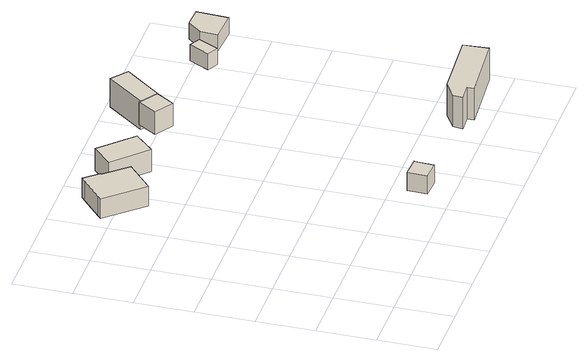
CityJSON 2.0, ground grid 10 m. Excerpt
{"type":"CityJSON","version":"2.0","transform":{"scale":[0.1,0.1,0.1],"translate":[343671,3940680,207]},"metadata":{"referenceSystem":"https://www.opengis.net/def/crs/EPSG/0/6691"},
"CityObjects":{
"building1":{"type":"Building","attributes":{"measuredHeight":4.1,"BuildingIDAttribute.prefecture":"14","BuildingIDAttribute.city":"14151","BuildingDetailAttribute.surveyYear":2015,"BuildingLandSlideRiskAttribute.description":"1","BuildingLandSlideRiskAttribute.areaType":"1"},"geometry":[{"type":"Solid","lod":"1","boundaries":[[[[0,1,2,3,4,5,6,7]],[[6,8,9,7]],[[5,10,8,6]],[[4,11,10,5]],[[3,12,11,4]],[[2,13,12,3]],[[1,14,13,2]],[[0,15,14,1]],[[7,9,15,0]],[[8,10,11,12,13,14,15,9]]]]}]},
"building2":{"type":"Building","attributes":{"measuredHeight":3.6,"BuildingIDAttribute.prefecture":"14","BuildingIDAttribute.city":"14151","BuildingDetailAttribute.surveyYear":2015},"geometry":[{"type":"Solid","lod":"1","boundaries":[[[[16,17,18,19,20]],[[19,21,22,20]],[[18,23,21,19]],[[17,24,23,18]],[[16,25,24,17]],[[20,22,25,16]],[[21,23,24,25,22]]]]}]},
"building3":{"type":"Building","attributes":{"measuredHeight":4.5,"BuildingIDAttribute.prefecture":"14","BuildingIDAttribute.city":"14151","BuildingDetailAttribute.surveyYear":2015,"BuildingLandSlideRiskAttribute.description":"1","BuildingLandSlideRiskAttribute.areaType":"1"},"geometry":[{"type":"Solid","lod":"1","boundaries":[[[[26,27,28,29]],[[28,30,31,29]],[[27,32,30,28]],[[26,33,32,27]],[[29,31,33,26]],[[30,32,33,31]]]]}]},
"building4":{"type":"Building","attributes":{"usage":"402","measuredHeight":5.1,"storeysAboveGround":1,"BuildingIDAttribute.prefecture":"14","BuildingIDAttribute.city":"14151","BuildingDetailAttribute.totalFloorArea":14.47,"BuildingDetailAttribute.buildingFootprintArea":14.47,"BuildingDetailAttribute.buildingStructureType":"601","BuildingDetailAttribute.buildingStructureOrgType":"1","BuildingDetailAttribute.orgUsage":"73","BuildingDetailAttribute.surveyYear":2015},"geometry":[{"type":"Solid","lod":"1","boundaries":[[[[34,35,36,37]],[[36,38,39,37]],[[35,40,38,36]],[[34,41,40,35]],[[37,39,41,34]],[[38,40,41,39]]]]}]},
"building5":{"type":"Building","attributes":{"usage":"402","measuredHeight":6.3,"storeysAboveGround":1,"BuildingIDAttribute.prefecture":"14","BuildingIDAttribute.city":"14151","BuildingDetailAttribute.totalFloorArea":29.45,"BuildingDetailAttribute.buildingFootprintArea":29.45,"BuildingDetailAttribute.buildingStructureType":"601","BuildingDetailAttribute.buildingStructureOrgType":"1","BuildingDetailAttribute.orgUsage":"73","BuildingDetailAttribute.surveyYear":2015},"geometry":[{"type":"Solid","lod":"1","boundaries":[[[[42,43,44,45]],[[44,46,47,45]],[[43,48,46,44]],[[42,49,48,43]],[[45,47,49,42]],[[46,48,49,47]]]]}]},
"building6":{"type":"Building","attributes":{"usage":"441","measuredHeight":7.3,"storeysAboveGround":1,"BuildingIDAttribute.prefecture":"14","BuildingIDAttribute.city":"14151","BuildingDetailAttribute.totalFloorArea":51.02,"BuildingDetailAttribute.buildingFootprintArea":51.02,"BuildingDetailAttribute.buildingStructureType":"610","BuildingDetailAttribute.buildingStructureOrgType":"2","BuildingDetailAttribute.orgUsage":"172","BuildingDetailAttribute.surveyYear":2015,"BuildingLandSlideRiskAttribute.description":"1","BuildingLandSlideRiskAttribute.areaType":"1"},"geometry":[{"type":"Solid","lod":"1","boundaries":[[[[50,51,52,53,54,55,56]],[[55,57,58,56]],[[54,59,57,55]],[[53,60,59,54]],[[52,61,60,53]],[[51,62,61,52]],[[50,63,62,51]],[[56,58,63,50]],[[57,59,60,61,62,63,58]]]]}]},
"building7":{"type":"Building","attributes":{"BuildingIDAttribute.prefecture":"14","BuildingIDAttribute.city":"14151","BuildingDetailAttribute.surveyYear":2015},"geometry":[{"type":"Solid","lod":"1","boundaries":[[[[64,65,66,67]],[[66,68,69,67]],[[65,70,68,66]],[[64,71,70,65]],[[67,69,71,64]],[[68,70,71,69]]]]}]},
"building8":{"type":"Building","attributes":{"BuildingIDAttribute.prefecture":"14","BuildingIDAttribute.city":"14151","BuildingDetailAttribute.surveyYear":2015},"geometry":[{"type":"Solid","lod":"1","boundaries":[[[[72,73,74,75,76]],[[75,77,78,76]],[[74,79,77,75]],[[73,80,79,74]],[[72,81,80,73]],[[76,78,81,72]],[[77,79,80,81,78]]]]}]}
},
"vertices":[
[73,504,86],[72,502,86],[106,463,86],[57,420,86],[1,483,86],[7,489,86],[45,522,86],[52,528,86],[45,522,122],[52,528,122],[7,489,122],[1,483,122],[57,420,122],[106,463,122],[72,502,122],[73,504,122],
[265,43,74],[265,42,74],[263,9,74],[229,11,74],[230,45,74],[229,11,108],[230,45,108],[263,9,108],[265,42,108],[265,43,108],
[110,500,80],[143,533,80],[197,479,80],[165,446,80],[197,479,121],[165,446,121],[143,533,121],[110,500,121],
[339,486,70],[318,454,70],[286,475,70],[307,507,70],[286,475,112],[307,507,112],[318,454,112],[339,486,112],
[348,486,52],[321,509,52],[372,573,52],[400,551,52],[372,573,105],[400,551,105],[321,509,105],[348,486,105],
[685,83,3],[687,39,3],[567,30,3],[566,42,3],[536,40,3],[538,57,3],[567,75,3],[538,57,62],[567,75,62],[536,40,62],[566,42,62],[567,30,62],[687,39,62],[685,83,62],
[496,432,80],[477,442,80],[495,477,80],[514,467,80],[495,477,110],[514,467,110],[477,442,110],[496,432,110],
[538,443,78],[539,473,78],[559,497,78],[594,495,78],[591,440,78],[594,495,108],[591,440,108],[559,497,108],[539,473,108],[538,443,108]
]}
